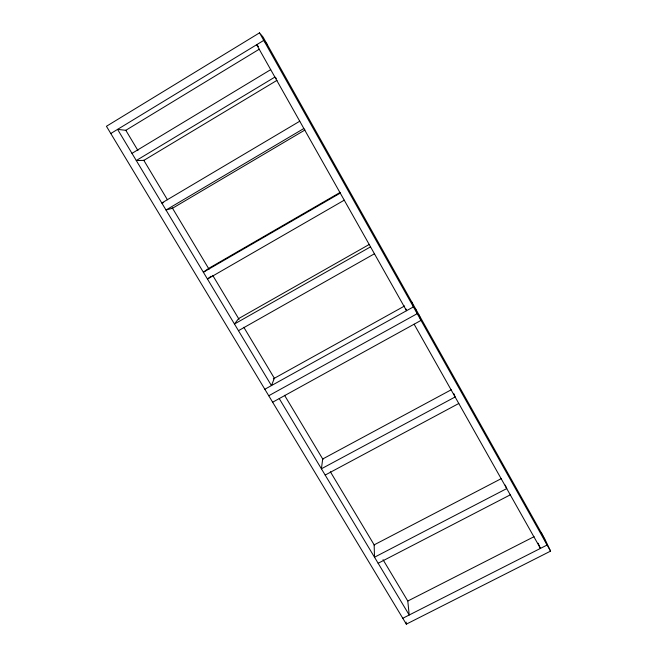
<?xml version="1.0" encoding="UTF-8"?>
<svg xmlns="http://www.w3.org/2000/svg" width="657" height="657" viewBox="0 0 657 657"><rect width="100%" height="100%" fill="white"/><g stroke="black" fill="none" stroke-linecap="round" stroke-linejoin="round"><path stroke-width="0.99" d="M211.086 276.195L207.464 279.044L344.243 200.188M259.531 32.85L106.434 126.284L406.33 624.15L550.566 551.124L544.735 538.871L263.087 37.121L259.531 32.85L550.566 551.124M110.787 133.511L263.769 40.389L267.169 44.397M125.372 130.571L259.293 49.185M131.983 153.368L270.7 69.65M277.008 80.335L143.85 160.39L136.278 160.522L274.889 77.083L276.383 78.446M299.756 121.225L161.794 203.005L163.7 202.57M303.863 128.509L166.007 210.018L172.52 208.253L304.963 129.987M340.129 192.411L208.581 268.458L203.366 272.228L340.26 193.117M369.39 244.379L238.614 318.596L234.467 324.008L370.54 246.851M238.475 330.685L374.441 253.774M273.32 378.851L404.63 305.965M264.837 389.248L413.425 306.901L411.775 301.998M268.746 395.744L417.22 313.66L415.446 308.544M272.647 402.215L421.006 320.402L419.109 315.073M451.26 389.765L322.702 458.98L321.404 468.786L455.12 396.976L453.806 393.559M325.174 475.068L458.783 403.488M501.291 478.624L374.145 544.867L374.515 557.218L506.736 488.586L505.225 485.112M378.145 563.263L510.259 494.852M407.964 600.95L534.092 536.662M402.782 618.262L547.133 545.006L541.401 532.934M258.472 46.647L256.657 44.725L406.527 310.728L406.051 309.053M279.241 398.577L409.212 615.001L407.792 601.04L383.039 559.707M137.937 150.527L125.824 130.3L117.578 129.38L271.44 385.585L274.363 378.268L243.813 327.268M143.735 160.193L167.436 199.769M172.175 207.678L209.049 269.23M212.737 275.39L239.066 319.359M284.538 395.268L322.989 459.457M330.364 471.767L374.613 545.639M414.115 324.197L540.44 548.406L538.067 543.191M406.141 622.122L406.33 624.15"/></g></svg>
